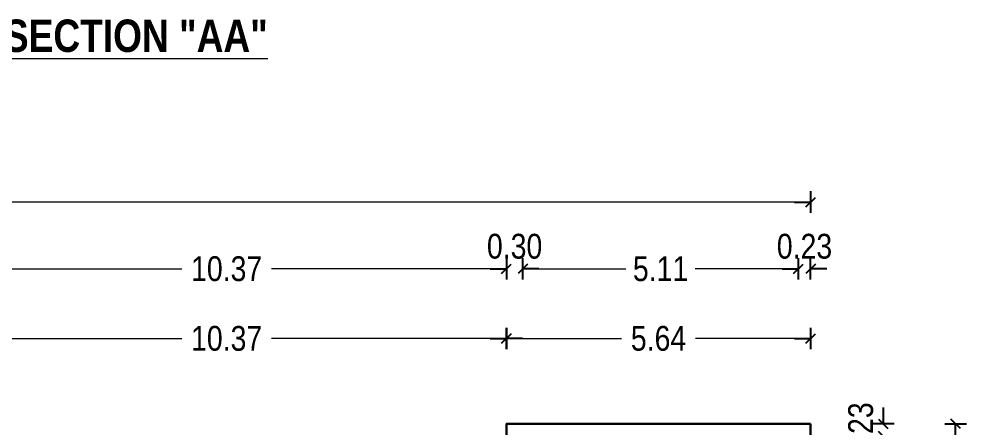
# Model space of a CAD drawing. Header units: metres. Extents: x 1185 to 1291, y 1063 to 1193.
# Drawn here: x 1267.83 to 1285.49, y 1114.64 to 1122.22 of the extents above; entities that cross this region are included whole.
import ezdxf

# ---------------------------------------------------------------- set-up
doc = ezdxf.new("R2010")
doc.units = ezdxf.units.M
doc.header["$MEASUREMENT"] = 0
doc.layers.add('BLK_2_FLR_1_ROOF_AREA', color=54, linetype='Continuous')
doc.layers.add('Text', color=7, linetype='Continuous', lineweight=13)
doc.styles.add('Arial', font='swissc.ttf')
doc.styles.get("Standard").update_dxf_attribs({"font": 'swisscb.ttf'})
doc.dimstyles.new('FLOOR DIM BUILDING DIM', dxfattribs={"dimtxt": 0.23, "dimasz": 0.025, "dimexe": 0.075, "dimexo": 0.3, "dimgap": 0.09, "dimtad": 0, "dimzin": 3, "dimdsep": 46, "dimtxsty": 'Arial', "dimblk": 'JM1', "dimcen": -0.09, "dimse1": 1, "dimse2": 1, "dimclrd": 5, "dimclre": 250, "dimclrt": 3, "dimazin": 0, "dimtfac": 0.65, "dimtix": 1, "dimtofl": 0, "dimtmove": 0, "dimatfit": 2, "dimfxl": 0, "dimfrac": 1, "dimtolj": 1, "dimlwd": 18, "dimlwe": -1, "dimarcsym": 0})

# ---------------------------------------------------------------- blocks, each defined once
blk = doc.blocks.new('JM1')
at = {"color": 2}
for p, q in [((0, 2), (0, -2)), ((-3, 0), (0, 0)), ((-0.88, -0.88), (0.88, 0.88))]:
    blk.add_line(p, q, dxfattribs=at)
blk = doc.blocks.new('*D153')
at = {"color": 5, "lineweight": 18}
for p, q in [((1283.842, 1114.817), (1283.842, 1114.917)), ((1283.842, 1114.388), (1283.842, 1114.288))]:
    blk.add_line(p, q, dxfattribs=at)
at = {"layer": 'DEFPOINTS', "color": 0, "lineweight": -3}
for p in [(1282.497, 1114.717), (1283.842, 1114.717), (1282.268, 1114.488)]:
    blk.add_point(p, dxfattribs=at)
at = {"color": 5, "lineweight": 18, "xscale": 0.1, "yscale": 0.1, "zscale": 0.1}
for p, rotation in [((1283.842, 1114.717), 270), ((1283.842, 1114.488), 90)]:
    blk.add_blockref('JM1', p, dxfattribs=dict(at, rotation=rotation))
at = {"color": 3, "lineweight": -3, "insert": (1283.426, 1114.602), "char_height": 0.46, "attachment_point": 5, "rotation": 90, "style": 'Arial'}
blk.add_mtext('\\A1;0.23', dxfattribs=at)
blk = doc.blocks.new('*D154')
at = {"color": 5, "lineweight": 18}
for p, q in [((1285.184, 1114.617), (1285.184, 1091.782)), ((1285.184, 1067.268), (1285.184, 1090.102))]:
    blk.add_line(p, q, dxfattribs=at)
at = {"layer": 'DEFPOINTS', "color": 0, "lineweight": -3}
for p in [(1282.497, 1114.717), (1281.488, 1067.168), (1285.184, 1067.168)]:
    blk.add_point(p, dxfattribs=at)
at = {"color": 5, "lineweight": 18, "xscale": 0.1, "yscale": 0.1, "zscale": 0.1}
for p, rotation in [((1285.184, 1114.717), 90), ((1285.184, 1067.168), 270)]:
    blk.add_blockref('JM1', p, dxfattribs=dict(at, rotation=rotation))
at = {"color": 3, "lineweight": -3, "insert": (1285.184, 1090.942), "char_height": 0.46, "attachment_point": 5, "rotation": 90, "style": 'Arial'}
blk.add_mtext('\\A1;47.55', dxfattribs=at)
blk = doc.blocks.new('*D195')
at = {"color": 5, "lineweight": 18}
for p, q in [((1282.168, 1117.589), (1282.068, 1117.589)), ((1282.597, 1117.589), (1282.697, 1117.589))]:
    blk.add_line(p, q, dxfattribs=at)
at = {"layer": 'DEFPOINTS', "color": 0, "lineweight": -3}
for p in [(1282.268, 1117.589), (1282.497, 1114.717), (1282.268, 1114.488)]:
    blk.add_point(p, dxfattribs=at)
at = {"color": 5, "lineweight": 18, "xscale": 0.1, "yscale": 0.1, "zscale": 0.1}
blk.add_blockref('JM1', (1282.268, 1117.589), dxfattribs=at)
at = {"color": 5, "lineweight": 18, "xscale": 0.1, "yscale": 0.1, "zscale": 0.1, "rotation": 180}
blk.add_blockref('JM1', (1282.497, 1117.589), dxfattribs=at)
at = {"color": 3, "lineweight": -3, "insert": (1282.383, 1118.005), "char_height": 0.46, "attachment_point": 5, "style": 'Arial'}
blk.add_mtext('\\A1;0.23', dxfattribs=at)
blk = doc.blocks.new('*D196')
at = {"color": 5, "lineweight": 18}
for p, q in [((1277.263, 1117.589), (1279.071, 1117.589)), ((1282.168, 1117.589), (1280.36, 1117.589))]:
    blk.add_line(p, q, dxfattribs=at)
at = {"layer": 'DEFPOINTS', "color": 0, "lineweight": -3}
for p in [(1277.163, 1117.589), (1277.163, 1114.717), (1282.268, 1114.488)]:
    blk.add_point(p, dxfattribs=at)
at = {"color": 5, "lineweight": 18, "xscale": 0.1, "yscale": 0.1, "zscale": 0.1, "rotation": 180}
blk.add_blockref('JM1', (1277.163, 1117.589), dxfattribs=at)
at = {"color": 5, "lineweight": 18, "xscale": 0.1, "yscale": 0.1, "zscale": 0.1}
blk.add_blockref('JM1', (1282.268, 1117.589), dxfattribs=at)
at = {"color": 3, "lineweight": -3, "insert": (1279.716, 1117.589), "char_height": 0.46, "attachment_point": 5, "style": 'Arial'}
blk.add_mtext('\\A1;5.11', dxfattribs=at)
blk = doc.blocks.new('*D197')
at = {"color": 5, "lineweight": 18}
for p, q in [((1276.758, 1117.589), (1276.658, 1117.589)), ((1277.263, 1117.589), (1277.363, 1117.589))]:
    blk.add_line(p, q, dxfattribs=at)
at = {"layer": 'DEFPOINTS', "color": 0, "lineweight": -3}
for p in [(1276.858, 1117.589), (1276.858, 1114.717), (1277.163, 1114.717)]:
    blk.add_point(p, dxfattribs=at)
at = {"color": 5, "lineweight": 18, "xscale": 0.1, "yscale": 0.1, "zscale": 0.1}
blk.add_blockref('JM1', (1276.858, 1117.589), dxfattribs=at)
at = {"color": 5, "lineweight": 18, "xscale": 0.1, "yscale": 0.1, "zscale": 0.1, "rotation": 180}
blk.add_blockref('JM1', (1277.163, 1117.589), dxfattribs=at)
at = {"color": 3, "lineweight": -3, "insert": (1277.011, 1118.005), "char_height": 0.46, "attachment_point": 5, "style": 'Arial'}
blk.add_mtext('\\A1;0.30', dxfattribs=at)
blk = doc.blocks.new('*D198')
at = {"color": 5, "lineweight": 18}
for p, q in [((1266.591, 1117.589), (1270.846, 1117.589)), ((1276.758, 1117.589), (1272.504, 1117.589))]:
    blk.add_line(p, q, dxfattribs=at)
at = {"layer": 'DEFPOINTS', "color": 0, "lineweight": -3}
for p in [(1266.491, 1117.589), (1266.491, 1114.717), (1276.858, 1114.717)]:
    blk.add_point(p, dxfattribs=at)
at = {"color": 5, "lineweight": 18, "xscale": 0.1, "yscale": 0.1, "zscale": 0.1, "rotation": 180}
blk.add_blockref('JM1', (1266.491, 1117.589), dxfattribs=at)
at = {"color": 5, "lineweight": 18, "xscale": 0.1, "yscale": 0.1, "zscale": 0.1}
blk.add_blockref('JM1', (1276.858, 1117.589), dxfattribs=at)
at = {"color": 3, "lineweight": -3, "insert": (1271.675, 1117.589), "char_height": 0.46, "attachment_point": 5, "style": 'Arial'}
blk.add_mtext('\\A1;10.37', dxfattribs=at)
blk = doc.blocks.new('*D210')
at = {"color": 5, "lineweight": 18}
for p, q in [((1241.293, 1118.826), (1261.003, 1118.826)), ((1282.397, 1118.826), (1262.687, 1118.826))]:
    blk.add_line(p, q, dxfattribs=at)
at = {"layer": 'DEFPOINTS', "color": 0, "lineweight": -3}
for p in [(1282.497, 1118.826), (1241.193, 1114.717), (1282.497, 1114.717)]:
    blk.add_point(p, dxfattribs=at)
at = {"color": 5, "lineweight": 18, "xscale": 0.1, "yscale": 0.1, "zscale": 0.1, "rotation": 180}
blk.add_blockref('JM1', (1241.193, 1118.826), dxfattribs=at)
at = {"color": 5, "lineweight": 18, "xscale": 0.1, "yscale": 0.1, "zscale": 0.1}
blk.add_blockref('JM1', (1282.497, 1118.826), dxfattribs=at)
at = {"color": 3, "lineweight": -3, "insert": (1261.845, 1118.826), "char_height": 0.46, "attachment_point": 5, "style": 'Arial'}
blk.add_mtext('\\A1;41.30', dxfattribs=at)
blk = doc.blocks.new('*D228')
at = {"color": 5, "lineweight": 18}
for p, q in [((1276.958, 1116.298), (1278.991, 1116.298)), ((1282.397, 1116.298), (1280.364, 1116.298))]:
    blk.add_line(p, q, dxfattribs=at)
at = {"layer": 'DEFPOINTS', "color": 0, "lineweight": -3}
for p in [(1282.497, 1116.298), (1276.858, 1114.717), (1282.497, 1114.717)]:
    blk.add_point(p, dxfattribs=at)
at = {"color": 5, "lineweight": 18, "xscale": 0.1, "yscale": 0.1, "zscale": 0.1, "rotation": 180}
blk.add_blockref('JM1', (1276.858, 1116.298), dxfattribs=at)
at = {"color": 5, "lineweight": 18, "xscale": 0.1, "yscale": 0.1, "zscale": 0.1}
blk.add_blockref('JM1', (1282.497, 1116.298), dxfattribs=at)
at = {"color": 3, "lineweight": -3, "insert": (1279.678, 1116.298), "char_height": 0.46, "attachment_point": 5, "style": 'Arial'}
blk.add_mtext('\\A1;5.64', dxfattribs=at)
blk = doc.blocks.new('*D230')
at = {"color": 5, "lineweight": 18}
for p, q in [((1266.591, 1116.298), (1270.846, 1116.298)), ((1276.758, 1116.298), (1272.504, 1116.298))]:
    blk.add_line(p, q, dxfattribs=at)
at = {"layer": 'DEFPOINTS', "color": 0, "lineweight": -3}
for p in [(1276.858, 1116.298), (1266.491, 1114.717), (1276.858, 1114.717)]:
    blk.add_point(p, dxfattribs=at)
at = {"color": 5, "lineweight": 18, "xscale": 0.1, "yscale": 0.1, "zscale": 0.1, "rotation": 180}
blk.add_blockref('JM1', (1266.491, 1116.298), dxfattribs=at)
at = {"color": 5, "lineweight": 18, "xscale": 0.1, "yscale": 0.1, "zscale": 0.1}
blk.add_blockref('JM1', (1276.858, 1116.298), dxfattribs=at)
at = {"color": 3, "lineweight": -3, "insert": (1271.675, 1116.298), "char_height": 0.46, "attachment_point": 5, "style": 'Arial'}
blk.add_mtext('\\A1;10.37', dxfattribs=at)

msp = doc.modelspace()

# ---------------------------------------------------------------- linework, layer by layer
at = {"ltscale": 5}
for p, q in [((1276.858, 1114.717), (1282.497, 1114.717)), ((1276.858, 1096.683), (1276.858, 1114.717)), ((1282.497, 1114.717), (1282.497, 1096.683))]:
    msp.add_line(p, q, dxfattribs=at)
at = {"layer": 'BLK_2_FLR_1_ROOF_AREA', "lineweight": -3}
msp.add_lwpolyline([(1282.497, 1114.717), (1276.858, 1114.717), (1276.858, 1096.683), (1282.497, 1096.683)], close=True, dxfattribs=at)

# ---------------------------------------------------------------- texts
at = {"layer": 'Text', "linetype": 'ByBlock', "insert": (1267.663, 1121.856), "char_height": 0.6, "attachment_point": 5, "rotation": 360}
msp.add_mtext('{\\LBLOCK 1 & 2_SECTION "AA"}', dxfattribs=at)

# ---------------------------------------------------------------- dimensions: what is measured, and where the dimension line sits
at = {"color": 3, "lineweight": -3}
for base, p1, p2, angle, override, picture, middle in [((1282.497, 1118.826), (1241.193, 1114.717), (1282.497, 1114.717), 180, {"dimscale": 2, "dimasz": 0.05, "dimpost": '\\X', "dimtmove": 1}, '*D210', (1261.845, 1118.826)), ((1276.8582, 1117.5887), (1277.163, 1114.7167), (1276.8582, 1114.7167), 180, {"dimscale": 2, "dimasz": 0.05, "dimtad": 1, "dimpost": '\\X'}, '*D197', (1277.0106, 1118.0045)), ((1282.268, 1117.589), (1282.497, 1114.717), (1282.268, 1114.488), 180, {"dimscale": 2, "dimasz": 0.05, "dimtad": 1, "dimpost": '\\X'}, '*D195', (1282.383, 1118.005)), ((1266.491, 1117.589), (1276.858, 1114.717), (1266.491, 1114.717), 180, {"dimscale": 2, "dimasz": 0.05, "dimpost": '\\X', "dimtmove": 1}, '*D198', (1271.675, 1117.589)), ((1277.163, 1117.5887), (1282.2684, 1114.4881), (1277.163, 1114.7167), 180, {"dimscale": 2, "dimasz": 0.05, "dimpost": '\\X', "dimtmove": 1}, '*D196', (1279.7157, 1117.5887)), ((1283.842, 1114.717), (1282.268, 1114.488), (1282.497, 1114.717), 270, {"dimscale": 2, "dimasz": 0.05, "dimtad": 1, "dimpost": '\\X'}, '*D153', (1283.426, 1114.602)), ((1285.184, 1067.168), (1282.497, 1114.717), (1281.488, 1067.168), 270, {"dimscale": 2, "dimasz": 0.05, "dimpost": '\\X', "dimtmove": 1}, '*D154', (1285.184, 1090.942))]:
    dim = msp.add_linear_dim(base=base, p1=p1, p2=p2, angle=angle, dimstyle='FLOOR DIM BUILDING DIM', override=override, dxfattribs=at)
    dim.commit()
    dim.dimension.update_dxf_attribs({"geometry": picture, "text_midpoint": middle})
for base, p1, p2, picture, middle in [((1276.858, 1116.298), (1266.491, 1114.717), (1276.858, 1114.717), '*D230', (1271.675, 1116.298)), ((1282.497, 1116.298), (1276.858, 1114.717), (1282.497, 1114.717), '*D228', (1279.678, 1116.298))]:
    dim = msp.add_linear_dim(base=base, p1=p1, p2=p2, dimstyle='FLOOR DIM BUILDING DIM', override={"dimscale": 2, "dimasz": 0.05, "dimpost": '\\X', "dimtmove": 1}, dxfattribs=at)
    dim.commit()
    dim.dimension.update_dxf_attribs({"geometry": picture, "text_midpoint": middle})

doc.saveas('drawing.dxf')
